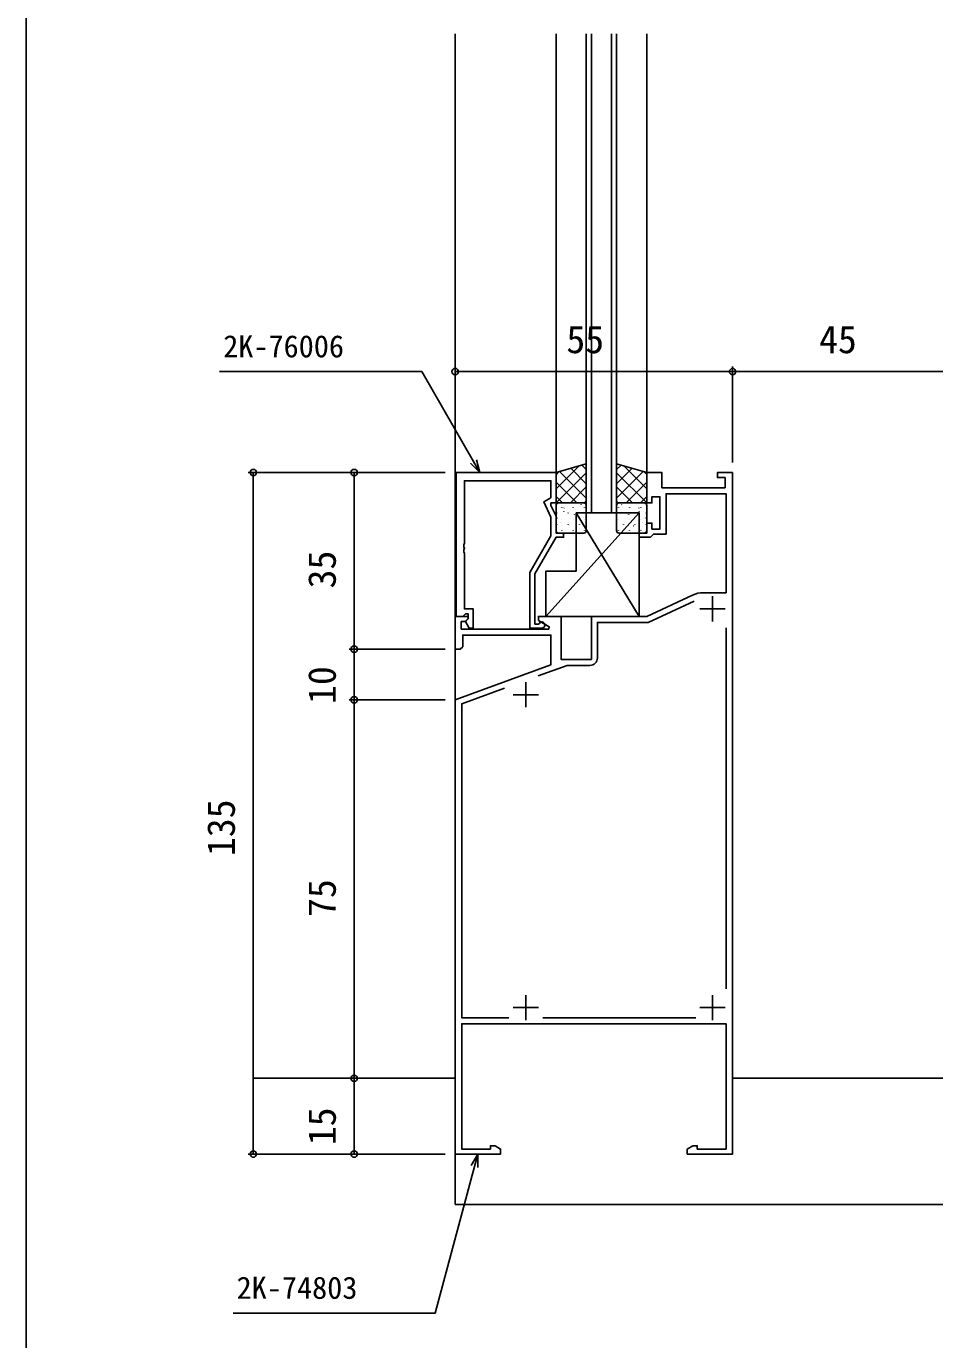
# Model space of a CAD drawing. Units: millimetres, scale not verified. Extents: x -437 to 438, y -681 to 679.
# Drawn here: x -436.7 to -256.6, y -137.8 to 122.4 of the extents above; entities that cross this region are included whole.
import ezdxf
from ezdxf.enums import TextEntityAlignment as Align

# ---------------------------------------------------------------- set-up
doc = ezdxf.new("R2010")
doc.units = ezdxf.units.MM
doc.header["$LTSCALE"] = 4
for name, color, linetype in [('0-2_YKK_11', 7, 'Continuous'), ('0-4_YKK_12', 2, 'Continuous'), ('0-5_YKK_13', 4, 'Continuous'), ('0-7_YKK_D', 6, 'Continuous'), ('0-8_YKK_ZWAK', 7, 'Continuous')]:
    doc.layers.add(name, color=color, linetype=linetype)
doc.styles.add('ＭＳ ゴシック', font='')
doc.styles.get('ＭＳ ゴシック').set_extended_font_data('MS Gothic')

msp = doc.modelspace()

# ---------------------------------------------------------------- linework, layer by layer
at = {"layer": '0-2_YKK_11'}
for p, q in [((-300.7, 4.5), (-300.7, 9.5)), ((-298.2, 7), (-303.2, 7)), ((-298, -68.269), (-298, 3.269)), ((-337.7, -12.5), (-337.7, -7.5)), ((-335.2, -10), (-340.2, -10)), ((-337.7, -74.5), (-337.7, -69.5)), ((-300.7, -74.5), (-300.7, -69.5)), ((-335.2, -72), (-340.2, -72)), ((-298.2, -72), (-303.2, -72)), ((-334.318, -74), (-303.973, -74))]:
    msp.add_line(p, q, dxfattribs=at)
for points in [[(-296.7, 34), (-296.7, -101), (-305.7, -101), (-305.7, -100), (-304.609, -99.37), (-303.7, -99.37), (-303.7, -100), (-298, -100), (-298, -75.2), (-350.4, -75.2), (-350.4, -100), (-344.7, -100), (-344.7, -99.37), (-343.791, -99.37), (-342.7, -100), (-342.7, -101), (-351.7, -101), (-351.7, -11), (-332.7, -4.085), (-332.7, 1.8), (-350.2, 1.8), (-350.2, -0.5), (-350.7, -1), (-351.7, -1), (-351.7, 5.5), (-349.224, 5.5), (-349.064, 5.112), (-349.676, 4.5), (-350.5, 4.5), (-350.5, 3), (-333.156, 3), (-333.035, 3.45), (-335.2, 4.7), (-335.2, 5.5), (-330.7, 5.5), (-330.7, -3), (-324.7, -3), (-324.7, 5.5), (-313.7, 5.5), (-304.625, 9.732)], [(-351.5, 34), (-351.5, 5.5), (-350.17, 5.5), (-349.87, 5.8), (-349.67, 6), (-349.1, 6), (-349.1, 5.074), (-349.674, 4.5), (-348.923, 3.2), (-348.1, 3.2), (-348.1, 7), (-349.87, 7), (-349.87, 18.042), (-349.99, 18.225), (-349.99, 18.775), (-349.87, 18.958), (-349.87, 19.042), (-349.99, 19.225), (-349.99, 19.775), (-349.87, 19.958), (-349.87, 32.37), (-332.7, 32.37), (-332.7, 29), (-334.12, 28.18), (-332.7, 25.134), (-332.7, 21.468), (-336.9, 14.193), (-336.9, 3.2), (-334.5, 3.2)], [(-334.999, 4.133), (-335.248, 4), (-335.9, 4), (-335.9, 13.925), (-331.7, 21.2), (-330.2, 21.2), (-330.2, 22), (-331.7, 22), (-331.7, 25.355), (-332.7, 27.5), (-332.7, 28), (-331.7, 28), (-331.7, 34), (-351.5, 34)], [(-302.512, 10.2), (-298, 10.2), (-298, 29.8), (-309.9, 29.8), (-309.9, 21.8), (-312.4, 21.8), (-312.7, 21.5), (-313, 21.2), (-315.2, 21.2), (-315.2, 22), (-313.7, 22), (-313.7, 24), (-312.7, 24), (-312.7, 22.8), (-311.1, 22.8), (-311.1, 29.2), (-312.7, 29.2), (-312.7, 28), (-313.7, 28), (-313.7, 34), (-310.7, 34), (-310.7, 31), (-298.2, 31), (-298.2, 33), (-299.7, 33), (-299.7, 34), (-296.7, 34)], [(-304.344, 8.539), (-313.434, 4.3), (-323.5, 4.3), (-323.5, -2.7)], [(-325, -4.2), (-329.509, -4.2), (-335.273, -6.298)], [(-341.939, -8.724), (-350.4, -11.804), (-350.4, -74), (-341.082, -74)]]:
    msp.add_lwpolyline(points, dxfattribs=at)
for centre, radius, start, end in [((-302.512, 5.2), 5, 90.00001, 114.99999), ((-334.5, 3.8), 0.6, 270.00003, 146.25104), ((-325, -2.7), 1.5, 270.00001, 359.99999)]:
    msp.add_arc(centre, radius, start, end, dxfattribs=at)
at = {"layer": '0-4_YKK_12'}
for p, q in [((-331.7, 120.912), (-331.7, 34)), ((-325.7, 26), (-325.7, 120.912)), ((-324.7, 120.912), (-324.7, 26)), ((-320.7, 26), (-320.7, 120.912)), ((-319.7, 120.912), (-319.7, 26)), ((-313.7, 120.912), (-313.7, 34)), ((-319.7, 26), (-325.7, 26)), ((-391.7, -86), (-351.7, -86)), ((-296.7, -86), (-251.7, -86)), ((-141.7, -111), (-351.7, -111))]:
    msp.add_line(p, q, dxfattribs=at)
msp.add_lwpolyline([(-351.7, -111), (-351.7, -86), (-351.7, 120.912)], dxfattribs=at)
at = {"layer": '0-5_YKK_13'}
for p, q in [((-331.7, 30.807), (-327.209, 35.298)), ((-331.7, 33.635), (-331.187, 34.148)), ((-331.678, 28), (-325.7, 33.978)), ((-330.984, 34.207), (-325.7, 28.923)), ((-328.79, 34.841), (-325.7, 31.751)), ((-326.595, 35.475), (-325.7, 34.58)), ((-318.805, 35.475), (-319.7, 34.58)), ((-316.61, 34.841), (-319.7, 31.751)), ((-314.416, 34.207), (-319.7, 28.923)), ((-313.722, 28), (-319.7, 33.978)), ((-313.7, 30.807), (-318.191, 35.298)), ((-313.7, 33.635), (-314.213, 34.148)), ((-331.7, 32.094), (-327.606, 28)), ((-313.7, 32.094), (-317.794, 28)), ((-331.7, 29.266), (-330.434, 28)), ((-328.85, 28), (-325.7, 31.15)), ((-316.55, 28), (-319.7, 31.15)), ((-313.7, 29.266), (-314.966, 28)), ((-331.7, 27.5), (-331.7, 22.5)), ((-326.2, 28), (-331.2, 28)), ((-330.534, 27.027), (-330.534, 27.064)), ((-330.153, 26.252), (-330.151, 26.259)), ((-330.121, 26.955), (-330.08, 27.018)), ((-328.291, 27.027), (-328.291, 27.064)), ((-327.453, 27.86), (-327.45, 27.867)), ((-326.744, 27.619), (-326.702, 27.681)), ((-326.049, 27.027), (-326.049, 27.064)), ((-326.021, 28), (-325.7, 28.321)), ((-325.7, 22.5), (-325.7, 27.5)), ((-319.379, 28), (-319.7, 28.321)), ((-319.7, 22.5), (-319.7, 27.5)), ((-319.351, 27.027), (-319.351, 27.064)), ((-319.2, 28), (-314.2, 28)), ((-318.656, 27.619), (-318.698, 27.681)), ((-317.947, 27.86), (-317.95, 27.867)), ((-317.109, 27.027), (-317.109, 27.064)), ((-315.279, 26.955), (-315.32, 27.018)), ((-315.247, 26.252), (-315.249, 26.259)), ((-314.866, 27.027), (-314.866, 27.064)), ((-313.7, 27.5), (-313.7, 22.5)), ((-315.2, 25.999), (-333.7, 5.5)), ((-331.565, 25.958), (-331.565, 25.995)), ((-331.565, 23.678), (-331.565, 23.715)), ((-331.456, 24.938), (-331.415, 25.001)), ((-330.894, 24.159), (-330.892, 24.166)), ((-330.534, 24.747), (-330.534, 24.784)), ((-329.323, 25.958), (-329.323, 25.995)), ((-329.323, 23.678), (-329.323, 23.715)), ((-329.023, 23.427), (-329.02, 23.434)), ((-328.291, 24.747), (-328.291, 24.784)), ((-328.194, 25.767), (-328.191, 25.775)), ((-328.079, 25.602), (-328.037, 25.664)), ((-327.7, 25.999), (-315.2, 5.5)), ((-327.08, 25.958), (-327.08, 25.995)), ((-327.08, 23.678), (-327.08, 23.715)), ((-326.322, 25.035), (-326.32, 25.043)), ((-326.049, 24.747), (-326.049, 24.784)), ((-319.351, 24.747), (-319.351, 24.784)), ((-319.078, 25.035), (-319.08, 25.043)), ((-318.32, 25.958), (-318.32, 25.995)), ((-318.32, 23.678), (-318.32, 23.715)), ((-317.321, 25.602), (-317.363, 25.664)), ((-317.206, 25.767), (-317.209, 25.775)), ((-317.109, 24.747), (-317.109, 24.784)), ((-316.377, 23.427), (-316.38, 23.434)), ((-316.077, 25.958), (-316.077, 25.995)), ((-316.077, 23.678), (-316.077, 23.715)), ((-314.866, 24.747), (-314.866, 24.784)), ((-314.506, 24.159), (-314.508, 24.166)), ((-313.944, 24.938), (-313.985, 25.001)), ((-313.835, 25.958), (-313.835, 25.995)), ((-313.835, 23.678), (-313.835, 23.715)), ((-331.2, 22), (-326.2, 22)), ((-330.534, 22.467), (-330.534, 22.504)), ((-328.291, 22.467), (-328.291, 22.504)), ((-327.524, 22), (-327.483, 22.062)), ((-327.051, 22.978), (-327.048, 22.985)), ((-326.049, 22.467), (-326.049, 22.504)), ((-319.351, 22.467), (-319.351, 22.504)), ((-314.2, 22), (-319.2, 22)), ((-318.349, 22.978), (-318.352, 22.985)), ((-317.876, 22), (-317.917, 22.062)), ((-317.109, 22.467), (-317.109, 22.504)), ((-314.866, 22.467), (-314.866, 22.504))]:
    msp.add_line(p, q, dxfattribs=at)
for points in [[(-331.7, 34), (-331.7, 28), (-325.7, 28), (-325.7, 35.734)], [(-313.7, 34), (-313.7, 28), (-319.7, 28), (-319.7, 35.734)], [(-327.7, 25.999), (-315.2, 25.999), (-315.2, 5.5), (-333.7, 5.5), (-333.7, 14.5), (-327.7, 14.5)]]:
    msp.add_lwpolyline(points, close=True, dxfattribs=at)
for centre, start, end in [((-331.2, 27.5), 90, 180), ((-326.2, 27.5), 0, 90), ((-319.2, 27.5), 90, 180), ((-314.2, 27.5), 0, 90), ((-331.2, 22.5), 180, 270), ((-326.2, 22.5), 270, 0), ((-319.2, 22.5), 180, 270), ((-314.2, 22.5), 270, 0)]:
    msp.add_arc(centre, 0.5, start, end, dxfattribs=at)
at = {"layer": '0-7_YKK_D'}
for p, q in [((-296.7, 36), (-296.7, 55)), ((-296.7, 36), (-296.7, 55)), ((-351.7, 54), (-296.7, 54)), ((-296.7, 54), (-251.7, 54)), ((-353.7, 34), (-392.7, 34)), ((-391.7, 34), (-391.7, -101)), ((-353.7, 34), (-372.7, 34)), ((-371.7, 34), (-371.7, -1)), ((-353.7, -1), (-372.7, -1)), ((-353.7, -1), (-372.7, -1)), ((-371.7, -1), (-371.7, -11)), ((-353.7, -11), (-372.7, -11)), ((-353.7, -11), (-372.7, -11)), ((-371.7, -86), (-371.7, -11)), ((-371.7, -86), (-371.7, -101)), ((-353.7, -101), (-392.7, -101)), ((-353.7, -101), (-372.7, -101))]:
    msp.add_line(p, q, dxfattribs=at)
for points in [[(-346.781, 34), (-348.056, 36.208), (-358.328, 54), (-398.407, 54)], [(-347.464, 36.55), (-346.781, 34), (-348.648, 35.867)], [(-347.2, -101), (-347.86, -103.463), (-355.64, -132.5), (-395.719, -132.5)], [(-348.52, -103.286), (-347.2, -101), (-347.2, -103.64)]]:
    msp.add_lwpolyline(points, dxfattribs=at)
for centre in [(-351.7, 54), (-296.7, 54), (-296.7, 54), (-391.7, 34), (-371.7, 34), (-371.7, -1), (-371.7, -1), (-371.7, -11), (-371.7, -11), (-371.7, -86), (-371.7, -86), (-391.7, -101), (-371.7, -101)]:
    msp.add_circle(centre, 0.637, dxfattribs=at)
at = {"layer": '0-8_YKK_ZWAK'}
msp.add_line((-436.7, 644), (-436.7, -681), dxfattribs=at)

# ---------------------------------------------------------------- texts
at = {"layer": '0-7_YKK_D', "style": 'ＭＳ ゴシック'}
for s, height, p in [('55', 5.499, (-329.655, 56)), ('45', 5.499, (-279.569, 56)), ('2K-76006', 4.399, (-397.662, 55.5)), ('2K-74803', 4.399, (-395.009, -131))]:
    msp.add_text(s, height=height, dxfattribs=at).set_placement(p, align=Align.BOTTOM_LEFT)
for s, p in [('35', (-373.7, 11.045)), ('10', (-373.7, -11.838)), ('135', (-393.7, -41.98)), ('75', (-373.7, -54.04)), ('15', (-373.7, -99.253))]:
    msp.add_text(s, height=5.499, rotation=90, dxfattribs=at).set_placement(p, align=Align.BOTTOM_LEFT)

doc.saveas('drawing.dxf')
